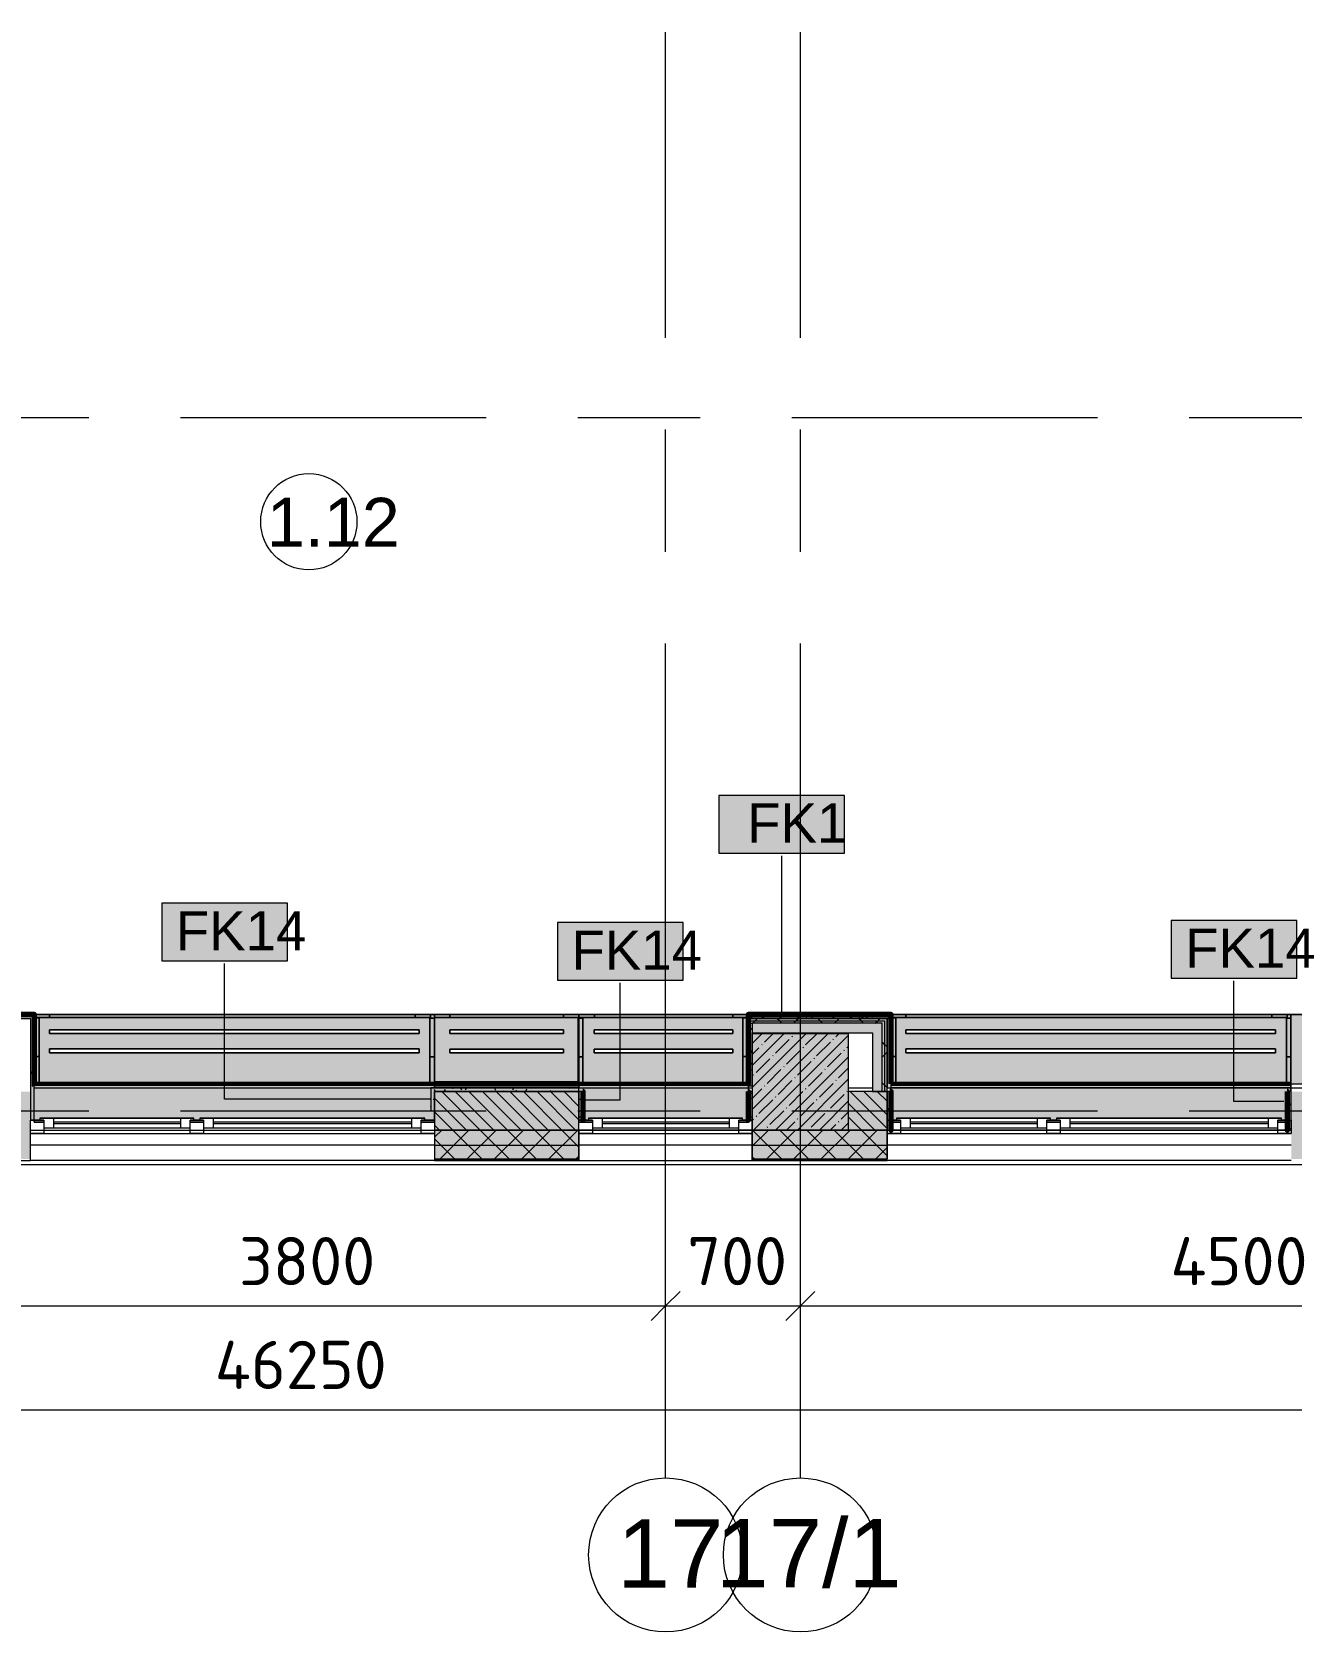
# Model space of a CAD drawing. Header units: millimetres. Extents: x -3817 to 677485, y -22715 to 103890.
# Drawn here: x 57412 to 63952, y -795 to 7514 of the extents above; entities that cross this region are included whole.
import ezdxf

# ---------------------------------------------------------------- set-up
doc = ezdxf.new("R2010")
doc.units = ezdxf.units.MM
doc.layers.add('PDF _Геометрия', color=7, linetype='Continuous', true_color=0x1d1d1d)
doc.layers.add('PDF _Сплошная заливка', color=7, linetype='Continuous', true_color=0xffffff)
doc.layers.add('PDF _Текст', color=7, linetype='Continuous')
doc.styles.add('PDF ArialMT', font='arial.ttf')
doc.styles.add('PDF GOST-Common', font='arial.ttf')
doc.styles.add('PDF ISOCPEUR', font='isocpeur.ttf')

msp = doc.modelspace()

# ---------------------------------------------------------------- hatches: boundary and pattern name
at = {"layer": 'PDF _Сплошная заливка', "true_color": 0xeae6de, "transparency": 33554559}
h = msp.add_hatch(color=254, dxfattribs=at)
h.paths.add_polyline_path([(57423.3, 1852.3), (57473.3, 1852.3), (57473.3, 1863.3), (57453.3, 1863.3), (57453.3, 1873.4), (58253.3, 1873.4), (58253.3, 1863.3), (58233.3, 1863.3), (58233.3, 1852.3), (58303.3, 1852.3), (58303.3, 1863.3), (58283.3, 1863.3), (58283.3, 1873.4), (59453.3, 1873.4), (59453.3, 1863.3), (59433.3, 1863.3), (59433.3, 1852.3), (59502.5, 1852.3), (59502.5, 1911.3), (59483.3, 1911.3), (59483.3, 2031.3), (59502.5, 2031.3), (59502.5, 2412.3), (57424.3, 2410.6), (57422.5, 1852.3)], flags=0)
h.paths.add_polyline_path([(57815.1, 2212.5), (57502.5, 2212.5), (57502.5, 2232.5), (59422.5, 2232.5), (59422.5, 2212.5), (59299.5, 2212.5)], flags=0)
h.paths.add_polyline_path([(57502.5, 2312.5), (57502.5, 2332.5), (59422.5, 2332.5), (59422.5, 2312.5), (57815.1, 2312.5)], flags=0)
h = msp.add_hatch(color=254, dxfattribs=at)
h.paths.add_polyline_path([(59502.5, 2052.4), (60252.8, 2052.4), (60252.8, 2412.3), (59502.5, 2412.3), (59502.5, 2146.7)], flags=0)
h.paths.add_polyline_path([(59582.5, 2212.3), (59582.5, 2232.3), (60172.8, 2232.3), (60172.8, 2212.3)], flags=0)
h.paths.add_polyline_path([(59582.5, 2312.3), (59582.5, 2332.3), (60172.8, 2332.3), (60172.8, 2312.3)], flags=0)
h = msp.add_hatch(color=254, dxfattribs=at)
h.paths.add_polyline_path([(60252.8, 2052.4), (61132.3, 2054.1), (61132.3, 2412.3), (60252.8, 2412.3), (60252.8, 2146.7)], flags=0)
h.paths.add_polyline_path([(60332.8, 2212.3), (60332.8, 2232.3), (61053.2, 2232.3), (61053.2, 2212.3), (60783.9, 2212.3)], flags=0)
h.paths.add_polyline_path([(60332.8, 2312.3), (60332.8, 2332.3), (61053.2, 2332.3), (61053.2, 2312.3), (60783.9, 2312.3)], flags=0)
h = msp.add_hatch(color=254, dxfattribs=at)
h.paths.add_polyline_path([(61903.3, 1852.3), (61923.3, 1852.3), (61923.3, 1863.3), (61903.3, 1863.3), (61903.3, 1873.4), (62703.3, 1873.4), (62703.3, 1863.3), (62683.3, 1863.3), (62683.3, 1852.3), (62753.3, 1852.3), (62753.3, 1863.3), (62733.3, 1863.3), (62733.3, 1873.4), (63903.3, 1873.4), (63903.3, 1863.3), (63883.3, 1863.3), (63883.3, 1852.3), (63932.3, 1852.3), (63933.3, 2011.3), (63951.8, 2011.3), (63951.8, 2412.3), (61874.3, 2411.3), (61873.3, 2031.3), (61871.8, 2031.3), (61873.3, 2011.3), (61874.3, 2011.3), (61874.3, 1852.3)], flags=0)
h.paths.add_polyline_path([(62268.2, 2212.5), (61951.8, 2212.5), (61951.8, 2232.5), (63871.8, 2232.5), (63871.8, 2212.5)], flags=0)
h.paths.add_polyline_path([(61951.8, 2312.5), (61951.8, 2332.5), (63871.8, 2332.5), (63871.8, 2312.5), (62268.2, 2312.5)], flags=0)
h = msp.add_hatch(color=254, dxfattribs=at)
h.paths.add_polyline_path([(63951.8, 2052.4), (64502, 2052.4), (64502, 2412.3), (63951.8, 2412.3), (63951.8, 2146.7)], flags=0)
h.paths.add_polyline_path([(64422, 2212.3), (64031.8, 2212.3), (64031.8, 2232.3), (64422, 2232.3)], flags=0)
h.paths.add_polyline_path([(64031.8, 2312.3), (64031.8, 2332.3), (64422, 2332.3), (64422, 2312.3)], flags=0)
at = {"layer": 'PDF _Сплошная заливка', "transparency": 33554559}
for points in [[(57403.3, 1863.3), (57423.3, 1863.3), (57423.3, 2391.3), (57403.3, 2391.3), (57403.3, 2146.7)], [(61853.3, 2378.9), (61853.3, 2391.3), (61133.3, 2391.3), (61133.3, 2378.9), (61840.8, 2378.9)], [(61828.3, 2011.3), (61840.8, 2011.3), (61840.8, 2366.3), (61828.3, 2366.3), (61828.3, 2146.7)], [(61153.3, 1811.3), (61653.3, 1811.3), (61653.3, 2311.3), (61153.3, 2311.3), (61153.3, 2146.7)], [(60041.7, 2011.3), (60253.3, 2011.3), (60253.3, 2031.3), (59503.3, 2031.3), (59503.3, 2011.3)]]:
    msp.add_hatch(color=256, dxfattribs=at).paths.add_polyline_path(points)
at = {"layer": 'PDF _Сплошная заливка', "true_color": 0xe7e7e7, "transparency": 33554559}
msp.add_hatch(color=254, dxfattribs=at).paths.add_polyline_path([(61828.3, 2316.4), (61828.3, 2366.3), (61153.3, 2366.3), (61153.3, 2316.4), (61778.3, 2316.4)])
at = {"layer": 'PDF _Сплошная заливка', "transparency": 33554559}
h = msp.add_hatch(color=256, dxfattribs=at)
h.paths.add_polyline_path([(65653.3, 1811.3), (65653.3, 2011.3), (65403.3, 2011.3), (65403.3, 1811.3)], flags=0)
h.paths.add_polyline_path([(53553.3, 1811.3), (53553.3, 2011.3), (52653.3, 2011.3), (52653.3, 1811.3), (53362, 1811.3)], flags=0)
h.paths.add_polyline_path([(57153.3, 1811.3), (57403.3, 1811.3), (57403.3, 2011.3), (57153.3, 2011.3), (57153.3, 1878)], flags=0)
h.paths.add_polyline_path([(64494.8, 1811.3), (64503.3, 1811.3), (64503.3, 2011.3), (63953.3, 2011.3), (63953.3, 1811.3)], flags=0)
h.paths.add_polyline_path([(59503.3, 1811.3), (60253.3, 1811.3), (60253.3, 2011.3), (59503.3, 2011.3)], flags=0)
h.paths.add_polyline_path([(61653.3, 1811.3), (61853.3, 1811.3), (61853.3, 2011.3), (61653.3, 2011.3), (61653.3, 1868.5)], flags=0)
h.paths.add_polyline_path([(50014.8, 1811.3), (50014.8, 2011.3), (49303.3, 2011.3), (49303.3, 1811.3)], flags=0)
h.paths.add_polyline_path([(52153.3, 1811.3), (52153.3, 2011.3), (52139.8, 2011.3), (52139.8, 1811.3)], flags=0)
h.paths.add_polyline_path([(48403.3, 1811.3), (48403.3, 2011.3), (48153.3, 2011.3), (48153.3, 1811.3), (48166.8, 1811.3)], flags=0)
at = {"layer": 'PDF _Сплошная заливка', "true_color": 0xeae6de, "transparency": 33554559}
msp.add_hatch(color=254, dxfattribs=at).paths.add_polyline_path([(60274.3, 1852.3), (60323.3, 1852.3), (60323.3, 1863.3), (60303.3, 1863.3), (60303.3, 1873.4), (61103.3, 1873.4), (61103.3, 1863.3), (61083.3, 1863.3), (61083.3, 1852.3), (61133, 1852.3), (61132.3, 2052.4), (60253, 2051.3), (60253.3, 2011.3), (60274.3, 2011.3), (60273.3, 1863.3), (60253.3, 1863.3), (60253.3, 1852.3), (60273.3, 1852.3)])
at = {"layer": 'PDF _Сплошная заливка', "transparency": 33554559}
h = msp.add_hatch(color=256, dxfattribs=at)
h.paths.add_polyline_path([(74223.3, 1661.3), (75943.3, 1661.3), (75943.3, 1811.3), (74223.3, 1811.3)], flags=0)
h.paths.add_polyline_path([(71803.3, 1661.3), (72523.3, 1661.3), (72523.3, 1811.3), (71803.3, 1811.3)], flags=0)
h.paths.add_polyline_path([(70903.3, 1661.3), (70903.3, 1811.3), (67303.3, 1811.3), (67303.3, 1661.3), (69690.1, 1661.3)], flags=0)
h.paths.add_polyline_path([(61853.3, 1661.3), (61853.3, 1811.3), (61153.3, 1811.3), (61153.3, 1661.3), (61526.1, 1661.3)], flags=0)
h.paths.add_polyline_path([(57403.3, 1661.3), (57403.3, 1811.3), (56653.3, 1811.3), (56653.3, 1661.3), (57153.3, 1661.3)], flags=0)
h.paths.add_polyline_path([(63953.3, 1661.3), (64503.3, 1661.3), (64503.3, 1811.3), (63953.3, 1811.3)], flags=0)
h.paths.add_polyline_path([(60041.7, 1661.3), (60253.3, 1661.3), (60253.3, 1811.3), (59503.3, 1811.3), (59503.3, 1661.3)], flags=0)
h.paths.add_polyline_path([(65653.3, 1661.3), (66403.3, 1661.3), (66403.3, 1811.3), (65403.3, 1811.3), (65403.3, 1661.3)], flags=0)
h.paths.add_polyline_path([(48153.3, 1661.3), (48403.3, 1661.3), (48403.3, 1811.3), (47653.3, 1811.3), (47653.3, 1661.3)], flags=0)
h.paths.add_polyline_path([(49303.3, 1661.3), (50014.8, 1661.3), (50014.8, 1811.3), (49303.3, 1811.3)], flags=0)
h.paths.add_polyline_path([(52619.9, 1661.3), (53553.3, 1661.3), (53553.3, 1811.3), (52114.8, 1811.3), (52114.8, 1661.3)], flags=0)
h.paths.add_polyline_path([(44455.9, 1661.3), (44553.3, 1661.3), (44553.3, 1811.3), (42980.8, 1811.3), (42980.8, 1661.3), (43773.3, 1661.3)], flags=0)
h.paths.add_polyline_path([(40183.3, 1661.3), (40880.8, 1661.3), (40880.8, 1811.3), (40183.3, 1811.3)], flags=0)
h.paths.add_polyline_path([(39283.3, 1661.3), (39283.3, 1811.3), (38985.9, 1811.3), (38985.9, 1661.3)], flags=0)

# ---------------------------------------------------------------- linework, layer by layer
at = {"layer": 'PDF _Геометрия', "color": 253, "lineweight": 9, "true_color": 0xaaaaaa}
for points in [[(60703.3, 5926), (60703.3, 7513.5)], [(61403.3, 5926), (61403.3, 7513.5)], [(57072.6, 5511.3), (57707.6, 5511.3)], [(58183.8, 5511.3), (59771.3, 5511.3)], [(60247.6, 5511.3), (60882.6, 5511.3)], [(61358.8, 5511.3), (62946.3, 5511.3)], [(63422.6, 5511.3), (64057.6, 5511.3)], [(60703.3, 4814.8), (60703.3, 5449.8)], [(61403.3, 4814.8), (61403.3, 5449.8)], [(60703.3, 5.1), (60703.3, 2505.1), (60703.3, 4338.5)], [(61403.3, 5.1), (61403.3, 2505.1), (61403.3, 4338.5)], [(57072.6, 1911.3), (57707.6, 1911.3)], [(58183.8, 1911.3), (59771.3, 1911.3)], [(60247.6, 1911.3), (60882.6, 1911.3)], [(61358.8, 1911.3), (62946.3, 1911.3)], [(63422.6, 1911.3), (64057.6, 1911.3)], [(57422.5, 1863.3), (57403.3, 1863.3)], [(57523.3, 1853.4), (58183.3, 1853.4)], [(58183.3, 1843.3), (57523.3, 1843.3)], [(58353.3, 1853.4), (59383.3, 1853.4)], [(59383.3, 1843.3), (58353.3, 1843.3)], [(60373.3, 1853.4), (61033.3, 1853.4)], [(61033.3, 1843.3), (60373.3, 1843.3)], [(61153.3, 1863.3), (61133, 1863.3)], [(61973.3, 1853.4), (62633.3, 1853.4)], [(62633.3, 1843.3), (61973.3, 1843.3)], [(62803.3, 1853.4), (63833.3, 1853.4)], [(63833.3, 1843.3), (62803.3, 1843.3)], [(57403.3, 1793.4), (59503.3, 1793.4)], [(60253.3, 1793.4), (61153.3, 1793.4)], [(61853.3, 1793.4), (63953.3, 1793.4)]]:
    msp.add_lwpolyline(points, dxfattribs=at)
at = {"layer": 'PDF _Геометрия', "color": 7, "lineweight": 9}
for points in [[(61632.9, 3549.5), (60979.7, 3549.5), (60979.7, 3249.5), (61632.9, 3249.5)], [(58739.1, 2990), (58086, 2990), (58086, 2690), (58739.1, 2690)], [(60794.1, 2889.4), (60141, 2889.4), (60141, 2589.4), (60794.1, 2589.4)], [(63981.9, 2899.7), (63328.8, 2899.7), (63328.8, 2599.7), (63981.9, 2599.7)], [(61153.3, 2391.3), (61199.8, 2391.3)], [(61653.3, 2311.3), (61153.3, 2311.3), (61153.3, 1811.3), (61653.3, 1811.3)], [(60253.3, 1811.3), (59503.3, 1811.3)], [(61853.3, 1811.3), (61153.3, 1811.3)]]:
    msp.add_lwpolyline(points, close=True, dxfattribs=at)
for points in [[(61306.3, 2411.8), (61306.3, 3235.6)], [(59479.4, 1972.2), (58412.6, 1972.2), (58412.6, 2676.1)], [(63913.9, 1960), (63655.4, 1960), (63655.4, 2585.8)], [(60279.5, 1967.8), (60467.5, 1967.8), (60467.5, 2575.5)], [(61133.3, 2391.3), (61153.3, 2391.3)], [(61133.3, 2378.9), (61153.3, 2378.9), (61840.8, 2378.9), (61840.8, 2366.3), (61840.8, 2316.4), (61840.8, 2011.3)], [(61133.3, 2366.3), (61153.3, 2366.3)], [(61828.3, 2011.3), (61828.3, 2316.4), (61828.3, 2366.3), (61153.3, 2366.3), (61153.3, 2316.4)], [(59503.3, 1732.3), (60253.3, 1732.3)], [(61153.3, 1732.3), (61853.3, 1732.3)], [(59503.3, 1661.3), (60253.3, 1661.3)], [(59503.3, 1658.4), (60253.3, 1658.4)], [(61153.3, 1661.3), (61853.3, 1661.3)], [(61153.3, 1658.4), (61853.3, 1658.4)], [(38553.3, 1018.2), (38553.3, 898.2), (39003.3, 898.2), (42603.3, 898.2), (43403.3, 898.2), (47903.3, 898.2), (48703.3, 898.2), (52403.3, 898.2), (54703.3, 898.2), (56903.3, 898.2), (60703.3, 898.2), (61403.3, 898.2), (65903.3, 898.2), (66703.3, 898.2), (70803.3, 898.2), (72203.3, 898.2), (75103.3, 898.2), (75803.3, 898.2), (80903.3, 898.2), (84803.3, 898.2), (85103.3, 898.2), (85103.3, 1018.2)], [(60703.3, 704.3), (60703.3, 898.2), (60703.3, 1018.2)], [(61403.3, 704.3), (61403.3, 898.2), (61403.3, 1018.2)], [(38433.3, 359.3), (84923.3, 359.3)]]:
    msp.add_lwpolyline(points, dxfattribs=at)
at = {"layer": 'PDF _Геометрия', "color": 231, "lineweight": 70, "true_color": 0xff80c0}
for points in [[(56633.3, 2411.3), (57423.3, 2411.3), (57423.3, 2052.4), (57424.3, 2052.4), (57424.3, 2411.3), (57424.3, 2412.4), (56633.3, 2412.4), (56632.3, 2412.4), (56632.3, 2052.4), (56633.3, 2052.4)], [(61874.3, 2051.3), (61874.3, 2411.3), (61874.3, 2412.4), (61133.3, 2412.4), (61132.3, 2412.4), (61132.3, 2052.4), (61133.3, 2052.4), (61133.3, 2411.3), (61873.3, 2411.3), (61873.3, 2051.3)]]:
    msp.add_lwpolyline(points, dxfattribs=at)
at = {"layer": 'PDF _Геометрия', "color": 9, "lineweight": 9, "true_color": 0xc0c0c0}
for points in [[(57328.3, 2391.3), (57403.3, 2391.3), (57403.3, 1863.3), (57423.3, 1863.3), (57423.3, 2391.3), (57423.3, 2411.3), (56653.3, 2411.3), (56633.3, 2411.3), (56633.3, 2391.3), (56633.3, 2378.9), (56633.3, 2366.3), (56633.3, 2051.3), (56633.3, 1863.3), (56653.3, 1863.3)], [(61873.3, 2051.3), (61873.3, 2391.3), (61873.3, 2411.3), (61153.3, 2411.3), (61133.3, 2411.3), (61133.3, 2391.3), (61133.3, 2378.9), (61133.3, 2366.3), (61133.3, 2041.3), (61153.3, 2041.3), (61153.3, 2316.4), (61778.3, 2316.4), (61778.3, 2011.3), (61853.3, 2011.3), (61853.3, 2316.4), (61853.3, 2378.9), (61853.3, 2391.3), (61199.8, 2391.3), (61853.3, 2391.3), (61853.3, 2031.3), (61873.3, 2031.3), (61874.3, 2031.3), (61874.3, 2051.3)], [(61133.3, 2391.3), (61133.3, 2378.9), (61133.3, 2366.3)], [(61153.3, 1811.3), (60253.3, 1811.3), (60253.3, 2011.3), (59503.3, 2011.3), (59503.3, 1811.3), (59503.3, 1653.3), (57403.3, 1653.3), (57403.3, 1811.3), (59503.3, 1811.3), (59503.3, 1653.3), (60253.3, 1653.3), (60253.3, 1811.3), (61153.3, 1811.3), (61153.3, 1653.3), (61853.3, 1653.3), (61853.3, 1811.3), (61853.3, 1661.3)], [(59502.5, 2031.3), (60253, 2031.3)], [(60253.3, 1811.3), (60253.3, 1653.3), (61153.3, 1653.3), (61153.3, 1811.3), (61153.3, 2011.3)], [(61133, 2031.3), (61153.3, 2031.3)], [(61653.3, 2031.3), (61778.3, 2031.3)], [(61853.3, 1811.3), (61853.3, 2011.3), (61653.3, 2011.3)], [(61853.3, 2031.3), (61871.8, 2031.3)], [(63951.8, 2031.3), (64502.3, 2031.3)], [(66403.3, 1863.3), (66403.3, 1811.3), (66403.3, 1653.3), (67303.3, 1653.3), (67303.3, 1811.3), (67303.3, 1653.3), (70903.3, 1653.3), (70903.3, 1811.3), (70903.3, 1653.3), (71803.3, 1653.3), (71803.3, 1811.3), (71803.3, 1653.3), (72523.3, 1653.3), (72523.3, 1811.3), (72523.3, 1631.4), (38518.4, 1631.4)], [(50014.8, 1653.3), (52114.8, 1653.3), (52114.8, 1811.3), (52114.8, 1653.3), (53553.3, 1653.3), (53553.3, 1811.3), (56653.3, 1811.3), (56653.3, 1653.3), (57403.3, 1653.3), (57403.3, 1811.3), (59503.3, 1811.3)], [(63953.3, 1653.3), (61853.3, 1653.3)]]:
    msp.add_lwpolyline(points, dxfattribs=at)
at = {"layer": 'PDF _Геометрия', "color": 8, "lineweight": 9, "true_color": 0x808080}
for points in [[(60253, 2052.4), (61133, 2052.4), (61133, 2011.3), (61133, 2052.4), (60252.8, 2052.4), (60252.8, 2412.3), (61133, 2412.3), (60252.8, 2412.3), (59502.5, 2412.3), (57424.2, 2412.3), (59502.5, 2412.3), (59502.5, 2031.3), (59502.5, 2052.4)], [(57424.2, 2412.3), (59482.5, 2412.3), (57424.2, 2412.3)], [(57502.5, 2412.3), (59402.5, 2412.3), (57502.5, 2412.3)], [(59502.8, 2412.3), (60252.8, 2412.3), (59502.8, 2412.3)], [(59582.8, 2412.3), (60172.8, 2412.3), (59582.8, 2412.3)], [(60253, 2412.3), (61133, 2412.3), (60253, 2412.3)], [(60333, 2412.3), (61052.7, 2412.3), (60333, 2412.3)], [(63951.8, 2052.4), (63951.8, 2011.3), (63951.8, 2412.3), (61874.2, 2412.3), (63951.8, 2412.3), (64502, 2412.3), (65382.3, 2412.3), (65382.3, 2052.4), (65403.3, 2052.4)], [(61874.2, 2412.3), (63931.8, 2412.3), (61874.2, 2412.3)], [(61951.8, 2412.3), (63851.8, 2412.3), (61951.8, 2412.3)]]:
    msp.add_lwpolyline(points, dxfattribs=at)
at = {"layer": 'PDF _Геометрия', "color": 254, "lineweight": 9, "true_color": 0xd5d3cf}
for points in [[(57502.5, 2396.3), (57502.5, 2412.3), (57502.5, 2396.3)], [(59582.8, 2396.3), (59582.8, 2412.3), (59582.8, 2396.3)], [(60252.8, 2396.3), (60252.8, 2412.3)], [(60333, 2396.3), (60333, 2412.3), (60333, 2396.3)], [(57424.3, 2193.6), (57424.3, 2393.6), (57424.3, 2193.6)], [(61874.3, 2193.6), (61874.3, 2393.6), (61874.3, 2193.6)], [(57424.3, 2193.6), (57424.3, 2053.6)], [(61874.3, 2193.6), (61874.3, 2053.6)], [(59502.5, 2052.4), (59479.3, 2052.4)], [(63951.8, 2052.4), (63929.3, 2052.4)]]:
    msp.add_lwpolyline(points, dxfattribs=at)
for points in [[(59402.5, 2412.3), (59402.5, 2396.3)], [(60172.8, 2412.3), (60172.8, 2396.3)], [(61052.7, 2412.3), (61052.7, 2396.3)], [(61951.8, 2396.3), (61951.8, 2412.3)], [(63851.8, 2412.3), (63851.8, 2396.3)], [(57448.3, 2193.6), (57424.3, 2193.6)], [(59502.5, 2192.3), (59479.3, 2192.3)], [(60272.8, 2192.3), (60248.8, 2192.3)], [(61128.3, 2193.6), (61104.3, 2193.6)], [(61898.3, 2193.6), (61874.3, 2193.6)], [(63951.8, 2192.3), (63929.3, 2192.3)]]:
    msp.add_lwpolyline(points, close=True, dxfattribs=at)
at = {"layer": 'PDF _Геометрия', "color": 253, "lineweight": 9, "true_color": 0xaba79f}
for points in [[(59482.5, 2411.5), (59482.5, 2396.3)], [(59502.5, 2412.3), (59502.5, 2052.4)], [(59502.8, 2411.7), (59502.8, 2396.3)], [(63931.8, 2411.5), (63931.8, 2396.3)], [(63951.8, 2412.3), (63951.8, 2052.4)], [(57424.3, 2396.3), (57428.9, 2396.3)], [(57448.3, 2393.6), (57430.9, 2393.6)], [(57448.3, 2393.6), (57430.9, 2393.6)], [(57448.3, 2053.6), (57448.3, 2393.6), (57448.3, 2193.6), (57448.3, 2393.6)], [(59479.3, 2052.4), (59479.3, 2392.4), (59479.3, 2192.3), (59479.3, 2392.4)], [(59493.7, 2392.4), (59479.3, 2392.4)], [(59493.7, 2392.4), (59479.3, 2392.4)], [(59502.5, 2392.4), (59494.6, 2392.4)], [(59502.5, 2392.4), (59494.6, 2392.4)], [(59503.3, 2054), (59503.3, 2392.4), (59503.3, 2192.3), (59503.3, 2392.4)], [(60248.8, 2061.3), (60248.8, 2392.4), (60248.8, 2192.3), (60248.8, 2392.4)], [(60272.7, 2392.4), (60248.8, 2392.4)], [(60272.7, 2392.4), (60248.8, 2392.4)], [(60272.8, 2052.4), (60272.8, 2392.3), (60272.8, 2192.3), (60272.8, 2392.3)], [(61104.3, 2053.6), (61104.3, 2393.6), (61104.3, 2193.6), (61104.3, 2393.6)], [(61128.3, 2393.6), (61104.3, 2393.6)], [(61128.3, 2393.6), (61104.3, 2393.6)], [(61128.3, 2063.1), (61128.3, 2393.6), (61128.3, 2193.6), (61128.3, 2393.6)], [(61874.3, 2396.3), (61878.2, 2396.3)], [(63929.3, 2052.4), (63929.3, 2392.4), (63929.3, 2192.3), (63929.3, 2392.4)], [(63942.9, 2392.4), (63929.3, 2392.4)], [(63942.9, 2392.4), (63929.3, 2392.4)], [(63951.8, 2392.4), (63943.8, 2392.4)], [(63951.8, 2392.4), (63943.8, 2392.4)], [(60248.8, 2053.3), (60248.8, 2060.3)], [(61127, 2053.6), (61104.3, 2053.6)], [(61128.3, 2053.6), (61128.3, 2061.9)]]:
    msp.add_lwpolyline(points, close=True, dxfattribs=at)
at = {"layer": 'PDF _Геометрия', "color": 8, "lineweight": 9, "true_color": 0x808080}
for points in [[(59502.5, 2412.3), (59502.5, 2052.4), (60252.8, 2052.4), (60252.8, 2412.3)], [(63951.8, 2412.3), (63951.8, 2052.4), (64502, 2052.4), (64502, 2412.3)], [(57502.5, 2312.5), (57502.5, 2332.5), (59422.5, 2332.5), (59422.5, 2312.5)], [(57502.5, 2312.5), (59422.5, 2312.5), (59422.5, 2332.5), (57502.5, 2332.5)], [(59582.5, 2312.3), (59582.5, 2332.3), (60172.8, 2332.3), (60172.8, 2312.3)], [(59582.5, 2312.3), (60172.8, 2312.3), (60172.8, 2332.3), (59582.5, 2332.3)], [(60332.8, 2312.3), (60332.8, 2332.3), (61053.2, 2332.3), (61053.2, 2312.3)], [(60332.8, 2312.3), (61053.2, 2312.3), (61053.2, 2332.3), (60332.8, 2332.3)], [(61951.8, 2312.5), (61951.8, 2332.5), (63871.8, 2332.5), (63871.8, 2312.5)], [(61951.8, 2312.5), (63871.8, 2312.5), (63871.8, 2332.5), (61951.8, 2332.5)], [(57502.5, 2212.5), (57502.5, 2232.5), (59422.5, 2232.5), (59422.5, 2212.5)], [(57502.5, 2212.5), (59422.5, 2212.5), (59422.5, 2232.5), (57502.5, 2232.5)], [(59582.5, 2212.3), (59582.5, 2232.3), (60172.8, 2232.3), (60172.8, 2212.3)], [(59582.5, 2212.3), (60172.8, 2212.3), (60172.8, 2232.3), (59582.5, 2232.3)], [(60332.8, 2212.3), (60332.8, 2232.3), (61053.2, 2232.3), (61053.2, 2212.3)], [(60332.8, 2212.3), (61053.2, 2212.3), (61053.2, 2232.3), (60332.8, 2232.3)], [(61951.8, 2212.5), (61951.8, 2232.5), (63871.8, 2232.5), (63871.8, 2212.5)], [(61951.8, 2212.5), (63871.8, 2212.5), (63871.8, 2232.5), (61951.8, 2232.5)], [(60253, 2031.3), (60253, 2051.3)], [(61871.8, 2031.3), (61871.8, 2011.3)], [(59433.3, 1852.3), (59502.5, 1852.3), (59502.5, 1911.3), (59502.5, 1852.3)], [(57422.5, 1863.3), (57422.5, 1852.3), (57473.3, 1852.3), (57422.5, 1852.3)], [(58233.3, 1852.3), (58303.3, 1852.3)], [(60323.3, 1852.3), (60253.3, 1852.3)], [(61133, 1863.3), (61133, 1852.3), (61083.3, 1852.3), (61133, 1852.3)], [(61874.3, 1852.3), (61923.3, 1852.3)], [(62683.3, 1852.3), (62753.3, 1852.3)], [(63883.3, 1852.3), (63932.3, 1852.3)]]:
    msp.add_lwpolyline(points, close=True, dxfattribs=at)
at = {"layer": 'PDF _Геометрия', "color": 253, "lineweight": 9, "true_color": 0xaba79f}
for points in [[(60252.8, 2052.4), (60252.8, 2412.3), (60252.8, 2052.4), (59503.3, 2052.4)], [(60252.8, 2396.3), (60252.8, 2412.3)], [(60253, 2411.7), (60253, 2396.3), (60253, 2411.7)], [(57424.3, 2053.6), (57448.3, 2053.6), (57424.3, 2053.6), (57424.3, 2393.6), (57430, 2393.6), (57424.3, 2393.6), (57430, 2393.6), (57424.3, 2393.6)], [(57429.7, 2396.3), (59482.5, 2396.3), (57429.7, 2396.3)], [(57502.5, 2396.3), (59402.5, 2396.3), (57502.5, 2396.3)], [(59502.8, 2396.3), (60252.8, 2396.3), (59502.8, 2396.3)], [(59582.8, 2396.3), (60172.8, 2396.3), (59582.8, 2396.3)], [(60253, 2396.3), (61132.3, 2396.3), (60253, 2396.3)], [(60333, 2396.3), (61052.7, 2396.3), (60333, 2396.3)], [(61874.3, 2053.6), (61898.3, 2053.6), (61898.3, 2393.6), (61880.1, 2393.6), (61898.3, 2393.6), (61880.1, 2393.6), (61898.3, 2393.6), (61898.3, 2193.6), (61898.3, 2393.6), (61898.3, 2053.6), (61874.3, 2053.6), (61874.3, 2393.6), (61879.3, 2393.6), (61874.3, 2393.6), (61879.3, 2393.6), (61874.3, 2393.6)], [(61878.9, 2396.3), (63931.8, 2396.3), (61878.9, 2396.3)], [(61951.8, 2396.3), (63851.8, 2396.3), (61951.8, 2396.3)], [(59479.3, 2052.4), (59502.5, 2052.4)], [(60253.3, 2052.4), (61132.3, 2052.4), (60253.3, 2052.4)], [(60253.3, 2052.4), (60272.8, 2052.4)], [(63929.3, 2052.4), (63951.8, 2052.4)]]:
    msp.add_lwpolyline(points, dxfattribs=at)
at = {"layer": 'PDF _Геометрия', "color": 253, "lineweight": 9, "true_color": 0x9b9b9b}
for points in [[(61190.4, 2411.3), (61187.9, 2407.1)], [(61287.1, 2406.1), (61284.1, 2411.3)], [(61355.1, 2410.2), (61354.5, 2411.3)], [(61532.8, 2407.2), (61530.4, 2411.3)], [(61612.7, 2411.3), (61611.4, 2409)], [(61710.5, 2404.2), (61706.4, 2411.3)], [(57423.3, 2392.9), (57418.3, 2401.4)], [(57423.3, 2331.9), (57422.4, 2333.4)], [(61142.3, 2338.1), (61152.4, 2338.1)], [(61151.3, 2404.7), (61146.3, 2396)], [(61153.3, 2333.1), (61150.1, 2338.6)], [(61203.3, 2399), (61213.3, 2399)], [(61294.7, 2399), (61304.8, 2399)], [(61355.4, 2392.4), (61354.8, 2391.3)], [(61386.1, 2399), (61396.2, 2399)], [(61396.8, 2399.1), (61391.7, 2407.8)], [(61397.1, 2403.6), (61392, 2394.9)], [(61436.4, 2391.3), (61433.4, 2396.6)], [(61465.1, 2399.5), (61460.4, 2391.3)], [(61569, 2399), (61579.1, 2399)], [(61660.5, 2399), (61670.5, 2399)], [(61710.8, 2398.4), (61706.7, 2391.3)], [(61721.4, 2399), (61731.5, 2399)], [(61752.2, 2393.1), (61747.1, 2401.8)], [(61778.9, 2394.3), (61777.1, 2391.3)], [(61820.2, 2397.2), (61815.2, 2405.9)], [(61853.3, 2368.6), (61853.4, 2368.6)], [(61861.8, 2386), (61858.7, 2391.3), (61856.8, 2394.7)], [(61873.3, 2375), (61868.3, 2366.3)], [(61144, 2288.3), (61138.9, 2297)], [(61853.3, 2277.1), (61853.4, 2277.1)], [(57420.4, 2215), (57415.3, 2223.7)], [(61142.3, 2216.1), (61152.4, 2216.1)], [(61148, 2220.3), (61143, 2229)], [(61152.1, 2152.2), (61147.1, 2160.9)], [(61153.3, 2225.2), (61149.3, 2218.3)], [(57413.3, 2105.3), (57408.3, 2114)], [(57418.5, 2096.2), (57413.4, 2087.5)], [(61141, 2110.6), (61135.9, 2119.3)], [(61142.3, 2124.7), (61152.4, 2124.7)], [(61853.3, 2094.2), (61853.4, 2094.2)], [(61872.2, 2129.3), (61867.2, 2120.6)], [(57417.4, 2037.3), (57412.4, 2046)], [(59508.2, 2012.6), (59503.3, 2021.1), (59503.1, 2021.3)], [(59526.9, 2033.3), (59536.9, 2033.3)], [(59558, 2022.4), (59552.9, 2013.7)], [(59587.8, 2033.3), (59597.9, 2033.3)], [(59598.3, 2031.3), (59594.6, 2024.8)], [(59644.2, 2020.8), (59639.2, 2029.5)], [(59667.6, 2029.5), (59662.6, 2020.7)], [(59740.2, 2033.3), (59750.3, 2033.3)], [(59821.9, 2017.8), (59816.9, 2026.5)], [(59831.7, 2033.3), (59841.7, 2033.3)], [(59860.8, 2011.3), (59858.5, 2015.3)], [(59913.4, 2028.4), (59908.4, 2019.6)], [(59923.1, 2033.3), (59933.2, 2033.3)], [(59931.2, 2011.3), (59926.6, 2019.4)], [(59981.4, 2024.3), (59976.4, 2015.6)], [(60107.2, 2011.3), (60104.3, 2016.4)], [(60106, 2033.3), (60116, 2033.3)], [(60196.7, 2031.3), (60195.7, 2029.7)], [(60197.4, 2033.3), (60207.5, 2033.3)], [(60203.7, 2027), (60201.2, 2031.3)], [(61133.9, 2000.9), (61133.3, 2002)], [(61142.3, 2002.8), (61152.4, 2002.8)], [(61853.3, 2033.3), (61853.4, 2033.3)], [(61871.1, 2004.2), (61867, 2011.3)], [(63951, 2011.3), (63949.8, 2009.2)], [(59485.9, 1929.3), (59483.3, 1933.8)], [(59496.4, 1972.3), (59503.3, 1972.3)], [(60258.4, 1972.3), (60268.4, 1972.3)], [(61138, 1932.9), (61133.3, 1941)], [(61153.2, 1981.3), (61148.2, 1972.5)], [(61853.3, 1941.8), (61853.4, 1941.8)], [(61859.9, 1925.2), (61854.9, 1916.5)], [(61873.3, 1939.5), (61870.1, 1944.9)], [(63950.7, 1949.9), (63945.7, 1941.2)], [(63946.5, 1911.3), (63953.3, 1911.3)], [(60258.4, 1880.9), (60268.4, 1880.9)], [(61142.3, 1880.9), (61152.4, 1880.9)], [(61868.1, 1826.5), (61863.1, 1835.2)], [(61867, 1815.5), (61864.6, 1811.3)], [(63946.5, 1819.9), (63953.3, 1819.9)]]:
    msp.add_lwpolyline(points, dxfattribs=at)
at = {"layer": 'PDF _Геометрия', "color": 254, "lineweight": 9, "true_color": 0xeae9e7}
for points in [[(57424.3, 2393.6), (57424.3, 2193.6)], [(61874.3, 2393.6), (61874.3, 2193.6)], [(60252.8, 2052.4), (60248.8, 2052.4)], [(60272.8, 2052.4), (60253.3, 2052.4)]]:
    msp.add_lwpolyline(points, dxfattribs=at)
at = {"layer": 'PDF _Геометрия', "lineweight": 9}
for points in [[(61155.9, 2366.3), (61168.4, 2378.9), (61180.9, 2391.3)], [(61306.6, 2366.3), (61294.1, 2378.9), (61281.6, 2391.3)], [(61368, 2366.3), (61380.5, 2378.9), (61393, 2391.3)], [(61518.7, 2366.3), (61506.2, 2378.9), (61493.7, 2391.3)], [(61580.2, 2366.3), (61592.7, 2378.9), (61605.2, 2391.3)], [(61730.8, 2366.3), (61718.3, 2378.9), (61705.8, 2391.3)], [(61792.3, 2366.3), (61804.8, 2378.9), (61817.3, 2391.3)], [(61153.3, 2261.2), (61203.4, 2311.3)], [(61153.3, 2147.1), (61317.5, 2311.3)], [(61153.3, 2033.1), (61431.5, 2311.3)], [(61153.3, 1919), (61545.6, 2311.3)], [(61159.6, 1811.3), (61653.3, 2305)], [(61202.6, 2253.5), (61205, 2255.9)], [(61216.8, 2267.8), (61260.4, 2311.3)], [(61273.9, 2210.7), (61345.1, 2282)], [(61359.4, 2296.3), (61361.8, 2298.6)], [(61373.7, 2310.5), (61374.5, 2311.3)], [(61430.7, 2253.5), (61488.5, 2311.3)], [(61487.7, 2196.5), (61559, 2267.8)], [(61573.2, 2282), (61575.6, 2284.4)], [(61587.5, 2296.3), (61602.6, 2311.3)], [(61644.5, 2239.2), (61653.3, 2248)], [(61853.3, 2243.9), (61840.8, 2256.4), (61828.3, 2268.9)], [(61153.3, 2204.2), (61188.3, 2239.2)], [(61174.1, 2110.9), (61245.4, 2182.2)], [(61259.6, 2196.5), (61262, 2198.8)], [(61273.7, 1811.3), (61653.3, 2191)], [(61330.9, 2153.7), (61402.2, 2225)], [(61387.9, 2096.7), (61459.2, 2168)], [(61416.4, 2239.2), (61418.8, 2241.6)], [(61473.5, 2182.2), (61475.8, 2184.6)], [(61544.7, 2139.4), (61616, 2210.7)], [(61630.3, 2225), (61632.6, 2227.4)], [(61828.3, 2190.2), (61840.8, 2202.7), (61853.3, 2215.2)], [(61159.8, 2096.7), (61162.2, 2099.1)], [(61231.1, 2053.9), (61302.4, 2125.2)], [(61316.6, 2139.4), (61319, 2141.8)], [(61373.7, 2082.4), (61376, 2084.8)], [(61444.9, 2039.7), (61516.2, 2110.9)], [(61530.5, 2125.2), (61532.9, 2127.6)], [(61601.8, 2082.4), (61653.3, 2133.9)], [(59890.2, 1661.3), (59740.2, 1811.3), (59540.2, 2011.3)], [(59810.9, 1811.3), (59610.9, 2011.3)], [(60031.7, 1661.3), (59881.7, 1811.3), (59681.7, 2011.3)], [(59952.4, 1811.3), (59752.4, 2011.3)], [(60173.1, 1661.3), (60023.1, 1811.3), (59823.1, 2011.3)], [(60093.8, 1811.3), (59893.8, 2011.3)], [(60253.3, 1722.6), (60164.5, 1811.3), (59964.5, 2011.3)], [(60235.2, 1811.3), (60035.2, 2011.3)], [(60253.3, 1864), (60105.9, 2011.3)], [(60253.3, 1934.7), (60176.6, 2011.3)], [(60253.3, 2005.4), (60247.3, 2011.3)], [(61153.3, 1976.1), (61202.6, 2025.4)], [(61216.8, 2039.7), (61219.2, 2042)], [(61288.1, 1996.9), (61359.4, 2068.2)], [(61345.1, 1939.9), (61416.4, 2011.1)], [(61387.7, 1811.3), (61653.3, 2076.9)], [(61430.7, 2025.4), (61433.1, 2027.8)], [(61502, 1982.6), (61573.2, 2053.9)], [(61559, 1925.6), (61630.3, 1996.9)], [(61587.5, 2068.2), (61589.9, 2070.5)], [(61644.5, 2011.1), (61646.9, 2013.5)], [(61853.3, 1819.6), (61661.6, 2011.3)], [(61853.3, 1890.4), (61732.3, 2011.3)], [(61853.3, 1961.1), (61803, 2011.3)], [(61853.3, 2031.8), (61840.8, 2044.3), (61828.3, 2056.8)], [(59669.5, 1811.3), (59503.3, 1977.6)], [(61188.3, 1897.1), (61259.6, 1968.4)], [(61245.4, 1840.1), (61316.6, 1911.3)], [(61273.9, 1982.6), (61276.2, 1985)], [(61330.9, 1925.6), (61333.3, 1928)], [(61402.2, 1882.8), (61473.5, 1954.1)], [(61487.7, 1968.4), (61490.1, 1970.7)], [(61501.8, 1811.3), (61653.3, 1962.9)], [(61544.7, 1911.3), (61547.1, 1913.7)], [(61790.8, 1811.3), (61653.3, 1948.9)], [(59748.8, 1661.3), (59598.8, 1811.3), (59503.3, 1906.9)], [(59528.1, 1811.3), (59503.3, 1836.2)], [(61153.3, 1862), (61159.8, 1868.6)], [(61174.1, 1882.8), (61176.4, 1885.2)], [(61231.1, 1825.8), (61233.5, 1828.2)], [(61330.7, 1811.3), (61373.7, 1854.3)], [(61387.9, 1868.6), (61390.3, 1871)], [(61459.2, 1825.8), (61530.5, 1897.1)], [(61558.8, 1811.3), (61587.5, 1840.1)], [(61601.8, 1854.3), (61604.1, 1856.7)], [(61615.8, 1811.3), (61653.3, 1848.8)], [(61616, 1868.6), (61653.3, 1905.8)], [(61853.3, 1678.2), (61720.1, 1811.3), (61653.3, 1878.2)], [(59503.3, 1774.4), (59540.2, 1811.3)], [(59607.4, 1661.3), (59503.3, 1765.5)], [(59531.7, 1661.3), (59681.7, 1811.3)], [(59673.1, 1661.3), (59823.1, 1811.3)], [(59814.5, 1661.3), (59964.5, 1811.3)], [(59955.9, 1661.3), (60105.9, 1811.3)], [(60097.3, 1661.3), (60247.3, 1811.3)], [(61153.3, 1727.3), (61237.3, 1811.3)], [(61304.4, 1661.3), (61154.4, 1811.3)], [(61216.6, 1811.3), (61216.8, 1811.6)], [(61228.7, 1661.3), (61378.7, 1811.3)], [(61445.9, 1661.3), (61295.9, 1811.3)], [(61370.1, 1661.3), (61520.1, 1811.3)], [(61587.3, 1661.3), (61437.3, 1811.3)], [(61444.9, 1811.6), (61447.3, 1813.9)], [(61511.6, 1661.3), (61661.6, 1811.3)], [(61728.7, 1661.3), (61578.7, 1811.3)], [(61653, 1661.3), (61803, 1811.3)], [(60238.8, 1661.3), (60253.3, 1675.9)], [(61163, 1661.3), (61153.3, 1671.1)], [(61794.4, 1661.3), (61853.3, 1720.2)]]:
    msp.add_lwpolyline(points, dxfattribs=at)
at = {"layer": 'PDF _Геометрия', "color": 9, "lineweight": 9, "true_color": 0xcbc7bf}
for points in [[(57423.3, 2031.3), (59502.5, 2031.3)], [(60253, 2031.3), (61133, 2031.3)], [(61871.8, 2031.3), (63951.8, 2031.3), (61874.3, 2031.3), (61874.3, 2051.3), (63951.8, 2051.3)]]:
    msp.add_lwpolyline(points, dxfattribs=at)
at = {"layer": 'PDF _Геометрия', "color": 231, "lineweight": 53, "true_color": 0xeaa7bf}
for points in [[(59502.5, 2051.3), (57424.3, 2051.3), (57424.3, 2052.4), (59502.5, 2052.4)], [(60253.3, 2052.4), (61132.3, 2052.4)], [(61133, 2051.3), (60253.3, 2051.3)], [(61874.3, 2052.4), (63951.8, 2052.4)], [(63951.8, 2051.3), (61874.3, 2051.3)]]:
    msp.add_lwpolyline(points, dxfattribs=at)
at = {"layer": 'PDF _Геометрия', "color": 9, "lineweight": 9, "true_color": 0xc0c0c0}
for points in [[(59503.3, 2031.3), (59483.3, 2031.3), (59483.3, 1911.3), (59503.3, 1911.3), (59503.3, 2011.3), (60253.3, 2011.3), (60253.3, 2031.3)], [(60253.3, 2011.3), (60253.3, 1863.3), (60273.3, 1863.3), (60273.3, 2011.3)], [(61133.3, 2011.3), (61133.3, 1863.3), (61153.3, 1863.3), (61153.3, 2011.3)], [(61853.3, 2011.3), (61853.3, 1811.3), (61873.3, 1811.3), (61873.3, 2011.3)], [(63933.3, 2011.3), (63933.3, 1811.3), (63953.3, 1811.3), (63953.3, 2011.3)], [(61874.3, 1811.3), (63932.3, 1811.3)]]:
    msp.add_lwpolyline(points, close=True, dxfattribs=at)
at = {"layer": 'PDF _Геометрия', "color": 231, "lineweight": 70, "true_color": 0xff80c0}
msp.add_lwpolyline([(59503.3, 2051.3), (60253.3, 2051.3), (60253.3, 2052.4), (59503.3, 2052.4)], close=True, dxfattribs=at)
at = {"layer": 'PDF _Геометрия', "color": 9, "lineweight": 9, "true_color": 0xc1bbaf}
msp.add_lwpolyline([(60248.8, 2052.4), (60252.8, 2052.4)], dxfattribs=at)
at = {"layer": 'PDF _Геометрия', "color": 7, "lineweight": 70, "true_color": 0xffd2ff}
for points in [[(60273.3, 2011.3), (60273.3, 1863.3), (60274.3, 1863.3), (60274.3, 2011.3)], [(61132.3, 2011.3), (61132.3, 1863.3), (61133.3, 1863.3), (61133.3, 2011.3)], [(61873.3, 2011.3), (61873.3, 1811.3), (61874.3, 1811.3), (61874.3, 2011.3)], [(63932.3, 2011.3), (63932.3, 1811.3), (63933.3, 1811.3), (63933.3, 2011.3)]]:
    msp.add_lwpolyline(points, close=True, dxfattribs=at)
at = {"layer": 'PDF _Геометрия', "color": 231, "lineweight": 9, "true_color": 0xff80c0}
msp.add_lwpolyline([(61873.3, 2051.3), (61874.3, 2051.3)], dxfattribs=at)
at = {"layer": 'PDF _Геометрия', "color": 253, "lineweight": 13, "true_color": 0xaaaaaa}
for points in [[(57403.3, 1793.4), (57403.3, 1863.3), (57473.3, 1863.3), (57473.3, 1793.4)], [(58253.3, 1873.4), (57453.3, 1873.4), (57453.3, 1863.3), (57473.3, 1863.3), (57473.3, 1823.3), (58233.3, 1823.3), (58233.3, 1863.3), (58253.3, 1863.3)], [(58233.3, 1793.4), (58233.3, 1863.3), (58303.3, 1863.3), (58303.3, 1793.4)], [(59453.3, 1873.4), (58283.3, 1873.4), (58283.3, 1863.3), (58303.3, 1863.3), (58303.3, 1823.3), (59433.3, 1823.3), (59433.3, 1863.3), (59453.3, 1863.3)], [(59433.3, 1793.4), (59433.3, 1863.3), (59503.3, 1863.3), (59503.3, 1793.4)], [(60253.3, 1793.4), (60253.3, 1863.3), (60323.3, 1863.3), (60323.3, 1793.4)], [(61103.3, 1873.4), (60303.3, 1873.4), (60303.3, 1863.3), (60323.3, 1863.3), (60323.3, 1823.3), (61083.3, 1823.3), (61083.3, 1863.3), (61103.3, 1863.3)], [(61083.3, 1793.4), (61083.3, 1863.3), (61153.3, 1863.3), (61153.3, 1793.4)], [(61853.3, 1793.4), (61853.3, 1863.3), (61923.3, 1863.3), (61923.3, 1793.4)], [(62703.3, 1873.4), (61903.3, 1873.4), (61903.3, 1863.3), (61923.3, 1863.3), (61923.3, 1823.3), (62683.3, 1823.3), (62683.3, 1863.3), (62703.3, 1863.3)], [(62683.3, 1793.4), (62683.3, 1863.3), (62753.3, 1863.3), (62753.3, 1793.4)], [(63903.3, 1873.4), (62733.3, 1873.4), (62733.3, 1863.3), (62753.3, 1863.3), (62753.3, 1823.3), (63883.3, 1823.3), (63883.3, 1863.3), (63903.3, 1863.3)], [(63883.3, 1793.4), (63883.3, 1863.3), (63953.3, 1863.3), (63953.3, 1793.4)]]:
    msp.add_lwpolyline(points, close=True, dxfattribs=at)
at = {"layer": 'PDF _Геометрия', "color": 9, "lineweight": 9, "true_color": 0xc0bcb4}
for points in [[(57473.3, 1863.3), (57422.5, 1863.3)], [(58303.3, 1863.3), (58233.3, 1863.3)], [(59502.5, 1863.3), (59433.3, 1863.3)], [(60323.3, 1863.3), (60253.3, 1863.3)], [(61133, 1863.3), (61083.3, 1863.3)], [(61923.3, 1863.3), (61874.3, 1863.3)], [(62753.3, 1863.3), (62683.3, 1863.3)], [(63932.3, 1863.3), (63883.3, 1863.3)]]:
    msp.add_lwpolyline(points, dxfattribs=at)
at = {"layer": 'PDF _Геометрия', "color": 253, "lineweight": 13, "true_color": 0xaaaaaa}
for points in [[(57453.3, 1873.4), (58253.3, 1873.4)], [(57523.3, 1873.4), (57523.3, 1823.3)], [(58183.3, 1873.4), (58183.3, 1823.3)], [(58283.3, 1873.4), (59453.3, 1873.4)], [(58353.3, 1873.4), (58353.3, 1823.3)], [(59383.3, 1873.4), (59383.3, 1823.3)], [(60303.3, 1873.4), (61103.3, 1873.4)], [(60373.3, 1873.4), (60373.3, 1823.3)], [(61033.3, 1873.4), (61033.3, 1823.3)], [(61903.3, 1873.4), (62703.3, 1873.4)], [(61973.3, 1873.4), (61973.3, 1823.3)], [(62633.3, 1873.4), (62633.3, 1823.3)], [(62733.3, 1873.4), (63903.3, 1873.4)], [(62803.3, 1873.4), (62803.3, 1823.3)], [(63833.3, 1873.4), (63833.3, 1823.3)]]:
    msp.add_lwpolyline(points, dxfattribs=at)
at = {"layer": 'PDF _Геометрия', "color": 116, "lineweight": 13, "true_color": 0x008040}
for points in [[(59503.3, 1732.3), (57403.3, 1732.3)], [(61153.3, 1732.3), (60253.3, 1732.3)], [(63953.3, 1732.3), (61853.3, 1732.3)]]:
    msp.add_lwpolyline(points, dxfattribs=at)
at = {"layer": 'PDF _Геометрия', "color": 7, "lineweight": 20}
for points in [[(60778.3, 973.2), (60703.3, 898.2), (60628.3, 823.2)], [(61478.3, 973.2), (61403.3, 898.2), (61328.3, 823.2)]]:
    msp.add_lwpolyline(points, dxfattribs=at)
at = {"layer": 'PDF _Геометрия', "color": 7, "lineweight": 9}
msp.add_circle((58849.9, 4970.5), 250, dxfattribs=at)
msp.add_circle((58849.9, 4970.5), 250, dxfattribs=at)
at = {"layer": 'PDF _Геометрия', "color": 253, "lineweight": 9, "true_color": 0xaaaaaa}
for centre in [(60703.3, -394.9), (61403.3, -394.9)]:
    msp.add_circle(centre, 400, dxfattribs=at)
at = {"layer": 'PDF _Геометрия', "color": 253, "lineweight": 20, "true_color": 0xaaaaaa}
for centre in [(60703.3, -394.9), (61403.3, -394.9)]:
    msp.add_circle(centre, 400, dxfattribs=at)
at = {"layer": 'PDF _Сплошная заливка', "lineweight": 9, "transparency": 33554559}
for points in [[(61632.9, 3549.5), (60979.7, 3549.5), (61632.9, 3249.5), (60979.7, 3249.5)], [(58739.1, 2990), (58086, 2990), (58739.1, 2690), (58086, 2690)], [(60794.1, 2889.4), (60141, 2889.4), (60794.1, 2589.4), (60141, 2589.4)], [(63981.9, 2899.7), (63328.8, 2899.7), (63981.9, 2599.7), (63328.8, 2599.7)]]:
    msp.add_solid(points, dxfattribs=at)
at = {"layer": 'PDF _Сплошная заливка', "lineweight": 35, "transparency": 33554559}
for points in [[(56653.3, 2391.3), (57423.3, 2391.3), (56653.3, 2411.3), (57423.3, 2411.3)], [(61153.3, 2391.3), (61153.3, 2411.3), (61133.3, 2391.3), (61133.3, 2411.3)], [(61153.3, 2391.3), (61873.3, 2391.3), (61153.3, 2411.3), (61873.3, 2411.3)], [(61133.3, 2366.3), (61840.8, 2366.3), (61133.3, 2378.9), (61840.8, 2378.9)], [(61153.3, 2041.3), (61153.3, 2366.3), (61133.3, 2041.3), (61133.3, 2366.3)], [(61853.3, 2011.3), (61853.3, 2378.9), (61840.8, 2011.3), (61840.8, 2378.9)], [(61873.3, 2031.3), (61873.3, 2391.3), (61853.3, 2031.3), (61853.3, 2391.3)], [(59503.3, 1911.3), (59503.3, 2031.3), (59483.3, 1911.3), (59483.3, 2031.3)], [(60253.3, 1863.3), (60273.3, 1863.3), (60253.3, 2011.3), (60273.3, 2011.3)], [(61133.3, 1863.3), (61153.3, 1863.3), (61133.3, 2011.3), (61153.3, 2011.3)], [(61853.3, 1811.3), (61873.3, 1811.3), (61853.3, 2011.3), (61873.3, 2011.3)], [(63933.3, 1811.3), (63953.3, 1811.3), (63933.3, 2011.3), (63953.3, 2011.3)]]:
    msp.add_solid(points, dxfattribs=at)
at = {"layer": 'PDF _Сплошная заливка', "color": 254, "lineweight": 35, "true_color": 0xe7e7e7, "transparency": 33554559}
msp.add_solid([(61828.3, 2011.3), (61828.3, 2316.4), (61778.3, 2011.3), (61778.3, 2316.4)], dxfattribs=at)
at = {"layer": 'PDF _Сплошная заливка', "color": 254, "lineweight": 35, "true_color": 0xffb9dc, "transparency": 33554559}
for points in [[(57423.3, 2052.4), (57424.3, 2052.4), (57423.3, 2146.7)], [(61132.3, 2052.4), (61133.3, 2052.4), (61132.3, 2146.7)], [(61873.3, 2051.3), (61874.3, 2051.3), (61873.3, 2146.7)]]:
    msp.add_solid(points, dxfattribs=at)
at = {"layer": 'PDF _Сплошная заливка', "color": 254, "lineweight": 35, "true_color": 0xeac4cd, "transparency": 33554559}
msp.add_solid([(59502.5, 2051.3), (59502.5, 2052.4), (59502.1, 2051.3)], dxfattribs=at)
at = {"layer": 'PDF _Сплошная заливка', "color": 7, "lineweight": 35, "true_color": 0xffd2ff, "transparency": 33554559}
for points in [[(60273.3, 1863.3), (60274.3, 1863.3), (60273.3, 2011.3)], [(61132.3, 1863.3), (61133.3, 1863.3), (61132.3, 2011.3)], [(61873.3, 1811.3), (61874.3, 1811.3), (61873.3, 2011.3)], [(63932.3, 1811.3), (63933.3, 1811.3), (63932.3, 2011.3)]]:
    msp.add_solid(points, dxfattribs=at)

# ---------------------------------------------------------------- texts
at = {"layer": 'PDF _Текст', "color": 250, "true_color": 0x3c3c3c, "insert": (58631.9, 4967.7), "char_height": 254, "attachment_point": 4, "style": 'PDF GOST-Common'}
msp.add_mtext('1.12', dxfattribs=at)
at = {"layer": 'PDF _Текст', "attachment_point": 4}
for s, insert, char_height, style in [('FK1', (61126.8, 3406.1), 203.2, 'PDF GOST-Common'), ('FK14', (58158.9, 2846.6), 203.2, 'PDF GOST-Common'), ('FK14', (60213.8, 2746), 203.2, 'PDF GOST-Common'), ('FK14', (63401.7, 2756.3), 203.2, 'PDF GOST-Common'), ('3800', (58487.2, 1131), 250.11, 'PDF ISOCPEUR'), ('700', (60816.2, 1131), 250.11, 'PDF ISOCPEUR'), ('4500', (63325.3, 1131), 250.11, 'PDF ISOCPEUR'), ('46250', (58361.1, 592.1), 250.11, 'PDF ISOCPEUR')]:
    msp.add_mtext(s, dxfattribs=dict(at, insert=insert, char_height=char_height, style=style))
at = {"layer": 'PDF _Текст', "color": 9, "true_color": 0xbebebe, "char_height": 355.6, "attachment_point": 4, "style": 'PDF ArialMT'}
for s, insert in [('17', (60450.6, -387.7)), ('17/1', (60963, -387.7))]:
    msp.add_mtext(s, dxfattribs=dict(at, insert=insert))

doc.saveas('drawing.dxf')
